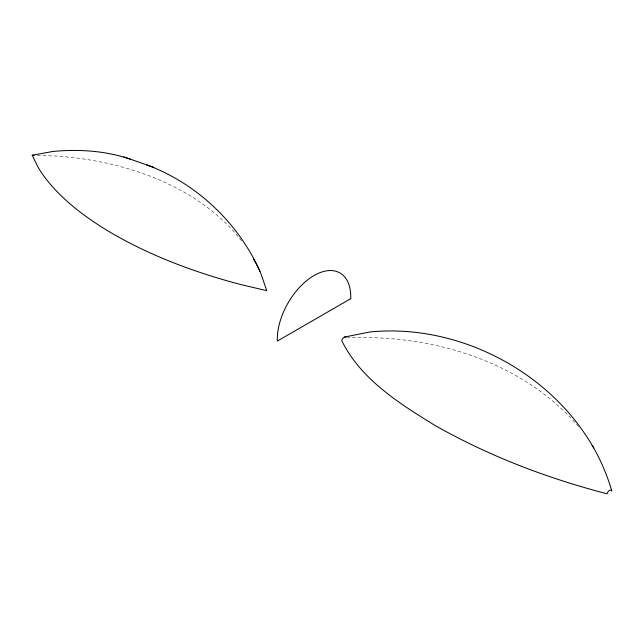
<?xml version="1.0" encoding="UTF-8"?>
<svg xmlns="http://www.w3.org/2000/svg" width="644" height="644" viewBox="0 0 644 644"><rect width="100%" height="100%" fill="white"/><g stroke="black" fill="none" stroke-linecap="round" stroke-linejoin="round"><path stroke-width="0.48" stroke-dasharray="3.22 2.42" d="M346.464 337.883C431.319 334.011 522.437 360.89 579.004 427.085M37.215 155.421L57.268 156.098A291.869 201.701 -12.5 0 1 241.709 241.114"/><path stroke-width="0.97" d="M344.717 336.989L370.05 331.95C473.421 321.767 582.876 389.886 611.8 491.074A3.51 2.029 -60 0 0 609.433 490.446A3.51 2.029 -60 0 0 607.075 493.803C547.142 478.234 488.764 455.968 434.861 425.354C399.256 403.426 360.793 379.397 341.739 340.612A3.51 2.029 -60 0 1 345.804 337.053M253.647 259.057A291.869 201.701 -12.5 0 1 260.925 273.676L266.769 290.677L241.701 284.777A291.869 126.916 10 0 1 38.052 167.198L32.2 155.244L52.719 151.485C78.826 148.973 105.648 150.744 130.579 159.245M32.2 155.244L34.204 155.317M146.51 164.824C196.444 183.17 238.248 222.864 259.991 271.349M123.785 156.903L153.988 167.4M592.19 445.503L593.897 447.918M350.714 298.711L277.339 341.07A51.939 29.986 -60 0 1 314.022 275.552A51.939 29.986 -60 0 1 350.714 298.711"/></g></svg>
